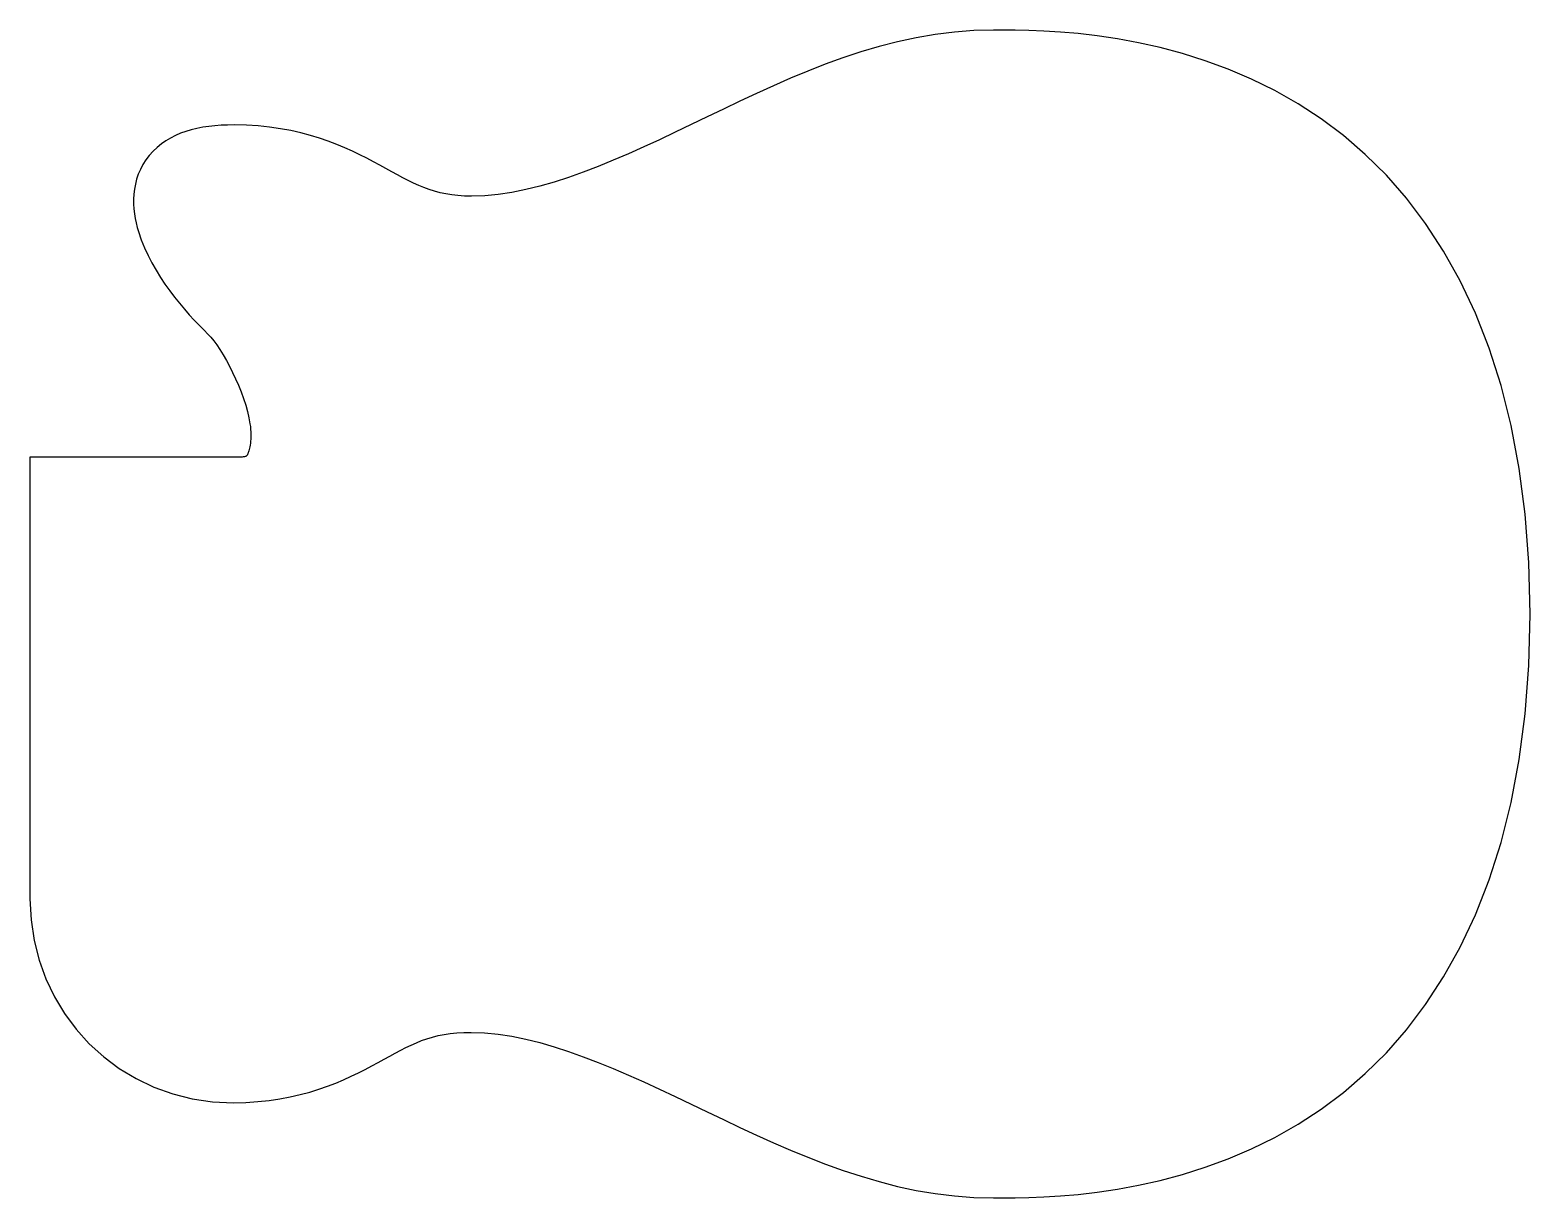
# Model space of a CAD drawing. Extents: x 2 to 318, y 24 to 270.
import ezdxf

# ---------------------------------------------------------------- set-up
doc = ezdxf.new("R2010")
doc.units = 0
doc.layers.add('outerShellOut', color=7, linetype='CONTINUOUS')

msp = doc.modelspace()

# ---------------------------------------------------------------- linework, layer by layer
at = {"layer": 'outerShellOut', "color": 7}
for p, q in [((193.1958, 269.06415), (189.20584, 268.376289)), ((197.24064, 269.574061), (193.1958, 269.06415)), ((201.34162, 269.891014), (197.24064, 269.574061)), ((205.5, 270), (201.34162, 269.891014)), ((207.58283, 269.998356), (205.5, 270)), ((210.06147, 269.977696), (207.58283, 269.998356)), ((212.90614, 269.914406), (210.06147, 269.977696)), ((216.08704, 269.784868), (212.90614, 269.914406)), ((219.57439, 269.565475), (216.08704, 269.784868)), ((223.33841, 269.232614), (219.57439, 269.565475)), ((227.34932, 268.762674), (223.33841, 269.232614)), ((231.57732, 268.132044), (227.34932, 268.762674)), ((181.38547, 266.526755), (177.55254, 265.395099)), ((185.26948, 267.525488), (181.38547, 266.526755)), ((189.20584, 268.376289), (185.26948, 267.525488)), ((235.99263, 267.317112), (231.57732, 268.132044)), ((240.56547, 266.294265), (235.99263, 267.317112)), ((245.26605, 265.039894), (240.56547, 266.294265)), ((170.03488, 262.793051), (166.34763, 261.352677)), ((173.76944, 264.145528), (170.03488, 262.793051)), ((177.55254, 265.395099), (173.76944, 264.145528)), ((250.06458, 263.530385), (245.26605, 265.039894)), ((254.93129, 261.742128), (250.06458, 263.530385)), ((162.7064, 259.839414), (159.10994, 258.268272)), ((166.34763, 261.352677), (162.7064, 259.839414)), ((259.83638, 259.651511), (254.93129, 261.742128)), ((264.75007, 257.234922), (259.83638, 259.651511)), ((155.55698, 256.654258), (152.04626, 255.012382)), ((159.10994, 258.268272), (155.55698, 256.654258)), ((269.64258, 254.46875), (264.75007, 257.234922)), ((148.57651, 253.357653), (145.14648, 251.705078)), ((152.04626, 255.012382), (148.57651, 253.357653)), ((274.47329, 251.323445), (269.64258, 254.46875)), ((40.157669, 249.690385), (38.898631, 249.504202)), ((41.448901, 249.83017), (40.157669, 249.690385)), ((42.770752, 249.92644), (41.448901, 249.83017)), ((44.121644, 249.98209), (42.770752, 249.92644)), ((45.5, 250), (44.121644, 249.98209)), ((48.090944, 249.947075), (45.5, 250)), ((50.57828, 249.793584), (48.090944, 249.947075)), ((52.965012, 249.547453), (50.57828, 249.793584)), ((141.7543, 250.070359), (138.39916, 248.466088)), ((145.14648, 251.705078), (141.7543, 250.070359)), ((279.20215, 247.774791), (274.47329, 251.323445)), ((31.11926, 246.659298), (30.174541, 245.998014)), ((32.108787, 247.251092), (31.11926, 246.659298)), ((33.141546, 247.776282), (32.108787, 247.251092)), ((34.21596, 248.237755), (33.141546, 247.776282)), ((35.330452, 248.638397), (34.21596, 248.237755)), ((36.483446, 248.981095), (35.330452, 248.638397)), ((37.673364, 249.268734), (36.483446, 248.981095)), ((38.898631, 249.504202), (37.673364, 249.268734)), ((55.254147, 249.216606), (52.965012, 249.547453)), ((57.448689, 248.808969), (55.254147, 249.216606)), ((59.551644, 248.332467), (57.448689, 248.808969)), ((61.566017, 247.795025), (59.551644, 248.332467)), ((63.494814, 247.204569), (61.566017, 247.795025)), ((65.34104, 246.569024), (63.494814, 247.204569)), ((67.1077, 245.896315), (65.34104, 246.569024)), ((135.08139, 246.902618), (131.80132, 245.390299)), ((138.39916, 248.466088), (135.08139, 246.902618)), ((283.80021, 243.807178), (279.20215, 247.774791)), ((27.625, 243.568355), (26.901468, 242.624449)), ((28.425834, 244.455429), (27.625, 243.568355)), ((29.276207, 245.264353), (28.425834, 244.455429)), ((30.174541, 245.998014), (29.276207, 245.264353)), ((68.7978, 245.194368), (67.1077, 245.896315)), ((70.414344, 244.471107), (68.7978, 245.194368)), ((71.960339, 243.734458), (70.414344, 244.471107)), ((73.438789, 242.992347), (71.960339, 243.734458)), ((128.55927, 243.939482), (125.35557, 242.560518)), ((131.80132, 245.390299), (128.55927, 243.939482)), ((288.23852, 239.404993), (283.80021, 243.807178)), ((25.751476, 240.650422), (25.315034, 239.630009)), ((26.278624, 241.650187), (25.751476, 240.650422)), ((26.901468, 242.624449), (26.278624, 241.650187)), ((74.8527, 242.252699), (73.438789, 242.992347)), ((76.205078, 241.523438), (74.8527, 242.252699)), ((77.496331, 240.81611), (76.205078, 241.523438)), ((78.731282, 240.13845), (77.496331, 240.81611)), ((122.19056, 241.263757), (119.06455, 240.059552)), ((125.35557, 242.560518), (122.19056, 241.263757)), ((24.6943, 237.546648), (24.500026, 236.493407)), ((24.964306, 238.5938), (24.6943, 237.546648)), ((25.315034, 239.630009), (24.964306, 238.5938)), ((79.919559, 239.49266), (78.731282, 240.13845)), ((81.070788, 238.880943), (79.919559, 239.49266)), ((82.194596, 238.305501), (81.070788, 238.880943)), ((83.30061, 237.76854), (82.194596, 238.305501)), ((84.398457, 237.27226), (83.30061, 237.76854)), ((85.497764, 236.818867), (84.398457, 237.27226)), ((109.92384, 237.105775), (106.95713, 236.375298)), ((112.93086, 237.97021), (109.92384, 237.105775)), ((115.97787, 238.958252), (112.93086, 237.97021)), ((119.06455, 240.059552), (115.97787, 238.958252)), ((292.48813, 234.552628), (288.23852, 239.404993)), ((24.376493, 235.43893), (24.318713, 234.388071)), ((24.318713, 234.388071), (24.321713, 233.345682)), ((24.500026, 236.493407), (24.376493, 235.43893)), ((86.608157, 236.410563), (85.497764, 236.818867)), ((87.739264, 236.049551), (86.608157, 236.410563)), ((88.900712, 235.738034), (87.739264, 236.049551)), ((90.102127, 235.478216), (88.900712, 235.738034)), ((91.353137, 235.272301), (90.102127, 235.478216)), ((92.663367, 235.12249), (91.353137, 235.272301)), ((94.042446, 235.03099), (92.663367, 235.12249)), ((95.5, 235), (94.042446, 235.03099)), ((98.302171, 235.091132), (95.5, 235)), ((101.14597, 235.357626), (98.302171, 235.091132)), ((104.03106, 235.789132), (101.14597, 235.357626)), ((106.95713, 236.375298), (104.03106, 235.789132)), ((296.52009, 229.234471), (292.48813, 234.552628)), ((24.321713, 233.345682), (24.380453, 232.316616)), ((24.380453, 232.316616), (24.48997, 231.305728)), ((24.48997, 231.305728), (24.645271, 230.317871)), ((24.645271, 230.317871), (24.841365, 229.357896)), ((24.841365, 229.357896), (25.073261, 228.430659)), ((25.073261, 228.430659), (25.335968, 227.541012)), ((25.335968, 227.541012), (25.932467, 225.823295)), ((300.30545, 223.434911), (296.52009, 229.234471)), ((25.932467, 225.823295), (26.610652, 224.147975)), ((26.610652, 224.147975), (27.362244, 222.516394)), ((27.362244, 222.516394), (28.178968, 220.929893)), ((303.81526, 217.138338), (300.30545, 223.434911)), ((28.178968, 220.929893), (29.052545, 219.389814)), ((29.052545, 219.389814), (29.974698, 217.897498)), ((29.974698, 217.897498), (30.93715, 216.454288)), ((30.93715, 216.454288), (31.931623, 215.061524)), ((31.931623, 215.061524), (32.949841, 213.720548)), ((307.02057, 210.329141), (303.81526, 217.138338)), ((32.949841, 213.720548), (33.983525, 212.432702)), ((33.983525, 212.432702), (35.024399, 211.199328)), ((35.024399, 211.199328), (36.064185, 210.021766)), ((36.064185, 210.021766), (37.094606, 208.901359)), ((37.094606, 208.901359), (38.107385, 207.839448)), ((309.89244, 202.99171), (307.02057, 210.329141)), ((38.107385, 207.839448), (39.094243, 206.837374)), ((39.094243, 206.837374), (40.046905, 205.89648)), ((40.046905, 205.89648), (40.617628, 205.287197)), ((40.617628, 205.287197), (41.226738, 204.538637)), ((41.226738, 204.538637), (41.865418, 203.664453)), ((41.865418, 203.664453), (42.524845, 202.678296)), ((42.524845, 202.678296), (43.196199, 201.593819)), ((312.4019, 195.11043), (309.89244, 202.99171)), ((43.196199, 201.593819), (43.870661, 200.424675)), ((43.870661, 200.424675), (44.539411, 199.184516)), ((44.539411, 199.184516), (45.193627, 197.886994)), ((45.193627, 197.886994), (45.82449, 196.545766)), ((45.82449, 196.545766), (46.423179, 195.174476)), ((46.423179, 195.174476), (46.980874, 193.786776)), ((46.980874, 193.786776), (47.488755, 192.396336)), ((314.52002, 186.6697), (312.4019, 195.11043)), ((47.488755, 192.396336), (47.938002, 191.016786)), ((47.938002, 191.016786), (48.319794, 189.661796)), ((48.319794, 189.661796), (48.625311, 188.345006)), ((48.625311, 188.345006), (48.845733, 187.080076)), ((48.845733, 187.080076), (48.921703, 186.474206)), ((48.921703, 186.474206), (48.975843, 185.891806)), ((316.21783, 177.6539), (314.52002, 186.6697)), ((48.98073, 183.372796), (48.94087, 182.955726)), ((48.975843, 185.891806), (49.009913, 185.334066)), ((49.00932, 183.820326), (48.98073, 183.372796)), ((49.02489, 184.297156), (49.00932, 183.820326)), ((49.009913, 185.334066), (49.025673, 184.802126)), ((49.025673, 184.802126), (49.02489, 184.297156)), ((47.825435, 180.156316), (47.653913, 180.114216)), ((47.959718, 180.205216), (47.825435, 180.156316)), ((48.06288, 180.261116), (47.959718, 180.205216)), ((48.14104, 180.324116), (48.06288, 180.261116)), ((48.20032, 180.394216), (48.14104, 180.324116)), ((48.24684, 180.471516), (48.20032, 180.394216)), ((48.28673, 180.556216), (48.24684, 180.471516)), ((48.3261, 180.648416), (48.28673, 180.556216)), ((48.37107, 180.748116), (48.3261, 180.648416)), ((48.42776, 180.855466), (48.37107, 180.748116)), ((48.49435, 180.986946), (48.42776, 180.855466)), ((48.56376, 181.158196), (48.49435, 180.986946)), ((48.63423, 181.368056), (48.56376, 181.158196)), ((48.704, 181.615356), (48.63423, 181.368056)), ((48.77131, 181.898936), (48.704, 181.615356)), ((48.8344, 182.217636), (48.77131, 181.898936)), ((48.89151, 182.570286), (48.8344, 182.217636)), ((48.94087, 182.955726), (48.89151, 182.570286)), ((5.1875, 180), (2.5, 180)), ((2.5, 180), (2.5, 176.375)), ((7.875, 180), (5.1875, 180)), ((10.5625, 180), (7.875, 180)), ((13.25, 180), (10.5625, 180)), ((15.9375, 180), (13.25, 180)), ((18.625, 180), (15.9375, 180)), ((21.3125, 180), (18.625, 180)), ((24, 180), (21.3125, 180)), ((26.6875, 180), (24, 180)), ((29.375, 180), (26.6875, 180)), ((32.0625, 180), (29.375, 180)), ((34.75, 180), (32.0625, 180)), ((37.4375, 180), (34.75, 180)), ((40.125, 180), (37.4375, 180)), ((42.8125, 180), (40.125, 180)), ((45.5, 180), (42.8125, 180)), ((46.023509, 180.003416), (45.5, 180)), ((46.47303, 180.012416), (46.023509, 180.003416)), ((46.85471, 180.028116), (46.47303, 180.012416)), ((47.174671, 180.050216), (46.85471, 180.028116)), ((47.439032, 180.078916), (47.174671, 180.050216)), ((47.653913, 180.114216), (47.439032, 180.078916)), ((317.4664, 168.04743), (316.21783, 177.6539)), ((2.5, 176.375), (2.5, 172.75)), ((2.5, 172.75), (2.5, 169.125)), ((2.5, 169.125), (2.5, 165.5)), ((318.23678, 157.83466), (317.4664, 168.04743)), ((2.5, 165.5), (2.5, 161.875)), ((2.5, 161.875), (2.5, 158.25)), ((2.5, 158.25), (2.5, 154.625)), ((318.5, 147), (318.23678, 157.83466)), ((2.5, 154.625), (2.5, 151)), ((2.5, 151), (2.5, 147.375)), ((2.5, 147.375), (2.5, 143.75)), ((318.23678, 136.16575), (318.5, 147)), ((2.5, 143.75), (2.5, 140.125)), ((2.5, 140.125), (2.5, 136.5)), ((2.5, 136.5), (2.5, 132.875)), ((317.4664, 125.95298), (318.23678, 136.16575)), ((2.5, 132.875), (2.5, 129.25)), ((2.5, 129.25), (2.5, 125.625)), ((2.5, 125.625), (2.5, 122)), ((316.21783, 116.34651), (317.4664, 125.95298)), ((2.5, 122), (2.5, 119.8125)), ((2.5, 119.8125), (2.5, 117.625)), ((2.5, 117.625), (2.5, 115.4375)), ((2.5, 115.4375), (2.5, 113.25)), ((314.52002, 107.33071), (316.21783, 116.34651)), ((2.5, 113.25), (2.5, 111.0625)), ((2.5, 111.0625), (2.5, 108.875)), ((2.5, 108.875), (2.5, 106.6875)), ((2.5, 106.6875), (2.5, 104.5)), ((2.5, 104.5), (2.5, 102.3125)), ((312.4019, 98.88998), (314.52002, 107.33071)), ((2.5, 102.3125), (2.5, 100.125)), ((2.5, 100.125), (2.5, 97.9375)), ((309.89244, 91.0087), (312.4019, 98.88998)), ((2.5, 97.9375), (2.5, 95.75)), ((2.5, 95.75), (2.5, 93.5625)), ((2.5, 93.5625), (2.5, 91.375)), ((2.5, 91.375), (2.5, 89.1875)), ((2.5, 89.1875), (2.5, 87)), ((307.02057, 83.67127), (309.89244, 91.0087)), ((2.5, 87), (2.719089, 82.56188)), ((2.719089, 82.56188), (3.362624, 78.26131)), ((303.81526, 76.86207), (307.02057, 83.67127)), ((3.362624, 78.26131), (4.410008, 74.11895)), ((300.30545, 70.5655), (303.81526, 76.86207)), ((4.410008, 74.11895), (5.840642, 70.15548)), ((5.840642, 70.15548), (7.63393, 66.39156)), ((296.52009, 64.76594), (300.30545, 70.5655)), ((7.63393, 66.39156), (9.769274, 62.84786)), ((292.48813, 59.44778), (296.52009, 64.76594)), ((9.769274, 62.84786), (12.226075, 59.54506)), ((12.226075, 59.54506), (14.983737, 56.50381)), ((83.891815, 56.70507), (84.995457, 57.14715)), ((84.995457, 57.14715), (86.119046, 57.54436)), ((86.119046, 57.54436), (87.273259, 57.8945)), ((87.273259, 57.8945), (88.468771, 58.19539)), ((88.468771, 58.19539), (89.716257, 58.44486)), ((89.716257, 58.44486), (91.026393, 58.64072)), ((91.026393, 58.64072), (92.409854, 58.78078)), ((92.409854, 58.78078), (93.877315, 58.86288)), ((93.877315, 58.86288), (95.439453, 58.88478)), ((95.439453, 58.88478), (98.25023, 58.77933)), ((98.25023, 58.77933), (101.10205, 58.50055)), ((101.10205, 58.50055), (103.99459, 58.05872)), ((103.99459, 58.05872), (106.92755, 57.46412)), ((106.92755, 57.46412), (109.90061, 56.72704)), ((288.23852, 54.59541), (292.48813, 59.44778)), ((14.983737, 56.50381), (18.021662, 53.74479)), ((18.021662, 53.74479), (21.319252, 51.28867)), ((77.091044, 53.23228), (78.299184, 53.89782)), ((78.299184, 53.89782), (79.463218, 54.53157)), ((79.463218, 54.53157), (80.593823, 55.13135)), ((80.593823, 55.13135), (81.701673, 55.69499)), ((81.701673, 55.69499), (82.797446, 56.22028)), ((82.797446, 56.22028), (83.891815, 56.70507)), ((109.90061, 56.72704), (112.91347, 55.85776)), ((112.91347, 55.85776), (115.96581, 54.86657)), ((115.96581, 54.86657), (119.05731, 53.76374)), ((119.05731, 53.76374), (122.18768, 52.55955)), ((283.80021, 50.19323), (288.23852, 54.59541)), ((21.319252, 51.28867), (24.85591, 49.15612)), ((71.669304, 50.35544), (73.119389, 51.08937)), ((73.119389, 51.08937), (74.504559, 51.81926)), ((74.504559, 51.81926), (75.828125, 52.53714)), ((75.828125, 52.53714), (77.091044, 53.23228)), ((122.18768, 52.55955), (125.35659, 51.26431)), ((125.35659, 51.26431), (128.56374, 49.88827)), ((24.85591, 49.15612), (28.611038, 47.36781)), ((63.329259, 46.90384), (65.153588, 47.53853)), ((65.153588, 47.53853), (66.896446, 48.209)), ((66.896446, 48.209), (68.561144, 48.90728)), ((68.561144, 48.90728), (70.150993, 49.62542)), ((70.150993, 49.62542), (71.669304, 50.35544)), ((128.56374, 49.88827), (131.80881, 48.44174)), ((131.80881, 48.44174), (135.0915, 46.93499)), ((279.20215, 46.22562), (283.80021, 50.19323)), ((28.611038, 47.36781), (32.564038, 45.9444)), ((32.564038, 45.9444), (36.694313, 44.90657)), ((36.694313, 44.90657), (40.981265, 44.27498)), ((40.981265, 44.27498), (45.404297, 44.07031)), ((47.999605, 44.13201), (50.48695, 44.29319)), ((50.48695, 44.29319), (52.869645, 44.54591)), ((52.869645, 44.54591), (55.151001, 44.88221)), ((55.151001, 44.88221), (57.33433, 45.29412)), ((57.33433, 45.29412), (59.422941, 45.77367)), ((59.422941, 45.77367), (61.420147, 46.3129)), ((61.420147, 46.3129), (63.329259, 46.90384)), ((135.0915, 46.93499), (138.41148, 45.3783)), ((138.41148, 45.3783), (141.76846, 43.78196)), ((274.47329, 42.67696), (279.20215, 46.22562)), ((45.404297, 44.07031), (47.999605, 44.13201)), ((141.76846, 43.78196), (145.16211, 42.15626)), ((145.16211, 42.15626), (148.59333, 40.51362)), ((269.64258, 39.53166), (274.47329, 42.67696)), ((148.59333, 40.51362), (152.06403, 38.86951)), ((152.06403, 38.86951), (155.57548, 37.23876)), ((264.75007, 36.76549), (269.64258, 39.53166)), ((155.57548, 37.23876), (159.12891, 35.63618)), ((159.12891, 35.63618), (162.72559, 34.07662)), ((259.83638, 34.3489), (264.75007, 36.76549)), ((162.72559, 34.07662), (166.36675, 32.57488)), ((166.36675, 32.57488), (170.05365, 31.1458)), ((250.06458, 30.47003), (254.93129, 32.25828)), ((254.93129, 32.25828), (259.83638, 34.3489)), ((170.05365, 31.1458), (173.78753, 29.80421)), ((173.78753, 29.80421), (177.56965, 28.56493)), ((177.56965, 28.56493), (181.40126, 27.44278)), ((240.56547, 27.70615), (245.26605, 28.96052)), ((245.26605, 28.96052), (250.06458, 30.47003)), ((181.40126, 27.44278), (185.28359, 26.4526)), ((185.28359, 26.4526), (189.21791, 25.6092)), ((189.21791, 25.6092), (193.20546, 24.92742)), ((227.34932, 25.23774), (231.57732, 25.86837)), ((231.57732, 25.86837), (235.99263, 26.6833)), ((235.99263, 26.6833), (240.56547, 27.70615)), ((193.20546, 24.92742), (197.2475, 24.42208)), ((197.2475, 24.42208), (201.34526, 24.108)), ((201.34526, 24.108), (205.5, 24)), ((205.5, 24), (207.58283, 24.002)), ((207.58283, 24.002), (210.06147, 24.0227)), ((210.06147, 24.0227), (212.90614, 24.086)), ((212.90614, 24.086), (216.08704, 24.21554)), ((216.08704, 24.21554), (219.57439, 24.43494)), ((219.57439, 24.43494), (223.33841, 24.7678)), ((223.33841, 24.7678), (227.34932, 25.23774))]:
    msp.add_line(p, q, dxfattribs=at)

doc.saveas('drawing.dxf')
